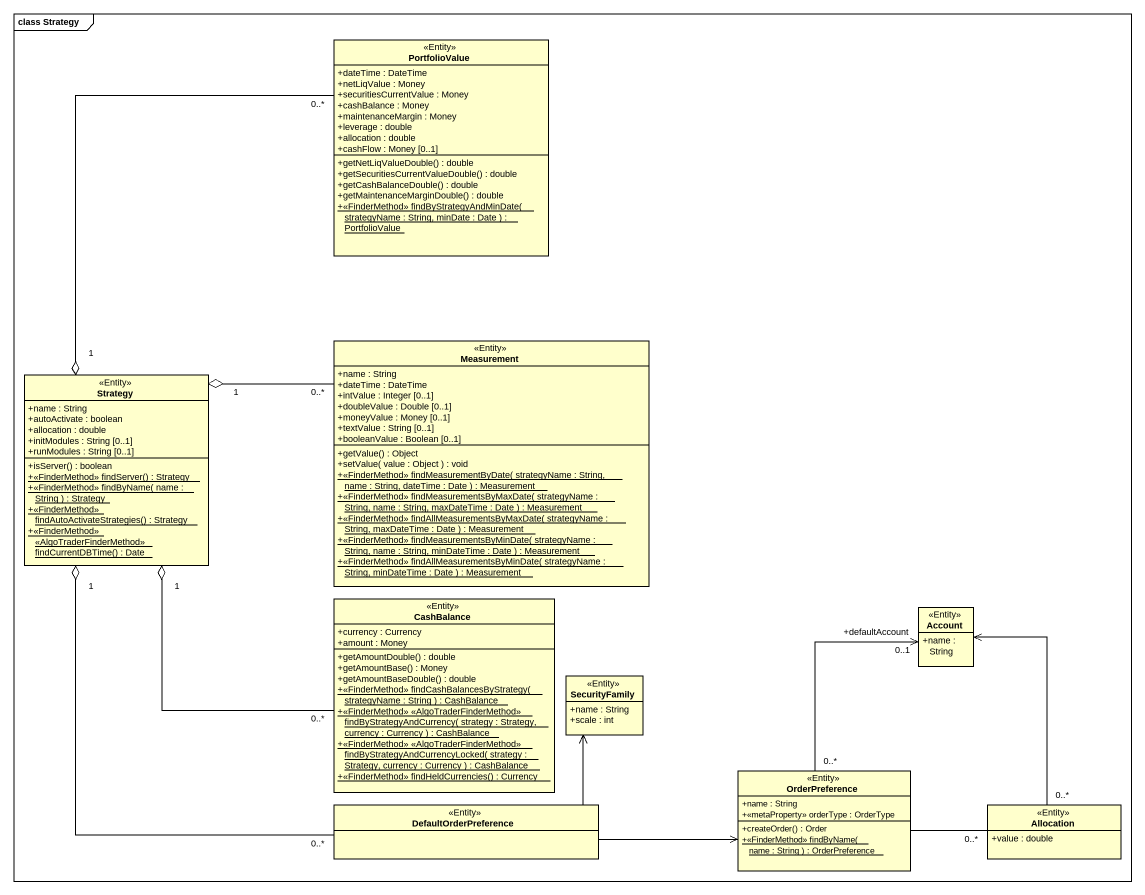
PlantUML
@startuml
mainframe class Strategy
hide circle
hide empty members
skinparam classAttributeIconSize 0
class PortfolioValue <<Entity>> {
  +dateTime : DateTime
  +netLiqValue : Money
  +securitiesCurrentValue : Money
  +cashBalance : Money
  +maintenanceMargin : Money
  +leverage : double
  +allocation : double
  +cashFlow : Money [0..1]
  +getNetLiqValueDouble() : double
  +getSecuritiesCurrentValueDouble() : double
  +getCashBalanceDouble() : double
  +getMaintenanceMarginDouble() : double
  {static} +<<FinderMethod>> findByStrategyAndMinDate( strategyName : String, minDate : Date ) : PortfolioValue
}
class Measurement <<Entity>> {
  +name : String
  +dateTime : DateTime
  +intValue : Integer [0..1]
  +doubleValue : Double [0..1]
  +moneyValue : Money [0..1]
  +textValue : String [0..1]
  +booleanValue : Boolean [0..1]
  +getValue() : Object
  +setValue( value : Object ) : void
  {static} +<<FinderMethod>> findMeasurementByDate( strategyName : String, name : String, dateTime : Date ) : Measurement
  {static} +<<FinderMethod>> findMeasurementsByMaxDate( strategyName : String, name : String, maxDateTime : Date ) : Measurement
  {static} +<<FinderMethod>> findAllMeasurementsByMaxDate( strategyName : String, maxDateTime : Date ) : Measurement
  {static} +<<FinderMethod>> findMeasurementsByMinDate( strategyName : String, name : String, minDateTime : Date ) : Measurement
  {static} +<<FinderMethod>> findAllMeasurementsByMinDate( strategyName : String, minDateTime : Date ) : Measurement
}
class Strategy <<Entity>> {
  +name : String
  +autoActivate : boolean
  +allocation : double
  +initModules : String [0..1]
  +runModules : String [0..1]
  +isServer() : boolean
  {static} +<<FinderMethod>> findServer() : Strategy
  {static} +<<FinderMethod>> findByName( name : String ) : Strategy
  {static} +<<FinderMethod>> findAutoActivateStrategies() : Strategy
  {static} +<<FinderMethod>> <<AlgoTraderFinderMethod>> findCurrentDBTime() : Date
}
class CashBalance <<Entity>> {
  +currency : Currency
  +amount : Money
  +getAmountDouble() : double
  +getAmountBase() : Money
  +getAmountBaseDouble() : double
  {static} +<<FinderMethod>> findCashBalancesByStrategy( strategyName : String ) : CashBalance
  {static} +<<FinderMethod>> <<AlgoTraderFinderMethod>> findByStrategyAndCurrency( strategy : Strategy, currency : Currency ) : CashBalance
  {static} +<<FinderMethod>> <<AlgoTraderFinderMethod>> findByStrategyAndCurrencyLocked( strategy : Strategy, currency : Currency ) : CashBalance
  {static} +<<FinderMethod>> findHeldCurrencies() : Currency
}
class Account <<Entity>> {
  +name : String
}
class SecurityFamily <<Entity>> {
  +name : String
  +scale : int
}
class OrderPreference <<Entity>> {
  +name : String
  +<<metaProperty>> orderType : OrderType
  +createOrder() : Order
  {static} +<<FinderMethod>> findByName( name : String ) : OrderPreference
}
class DefaultOrderPreference <<Entity>>
class Allocation <<Entity>> {
  +value : double
}
Strategy "1" o-up- "0..*" PortfolioValue
Strategy "1" o-right- "0..*" Measurement
Strategy "1" o-- "0..*" CashBalance
OrderPreference "0..*" -up-> "0..1\n+defaultAccount" Account
DefaultOrderPreference "0..*" -up-o "1" Strategy
DefaultOrderPreference -up-> SecurityFamily
DefaultOrderPreference -right-> OrderPreference
Allocation "0..*" -up-> Account
Allocation "0..*" -left- OrderPreference
@enduml
